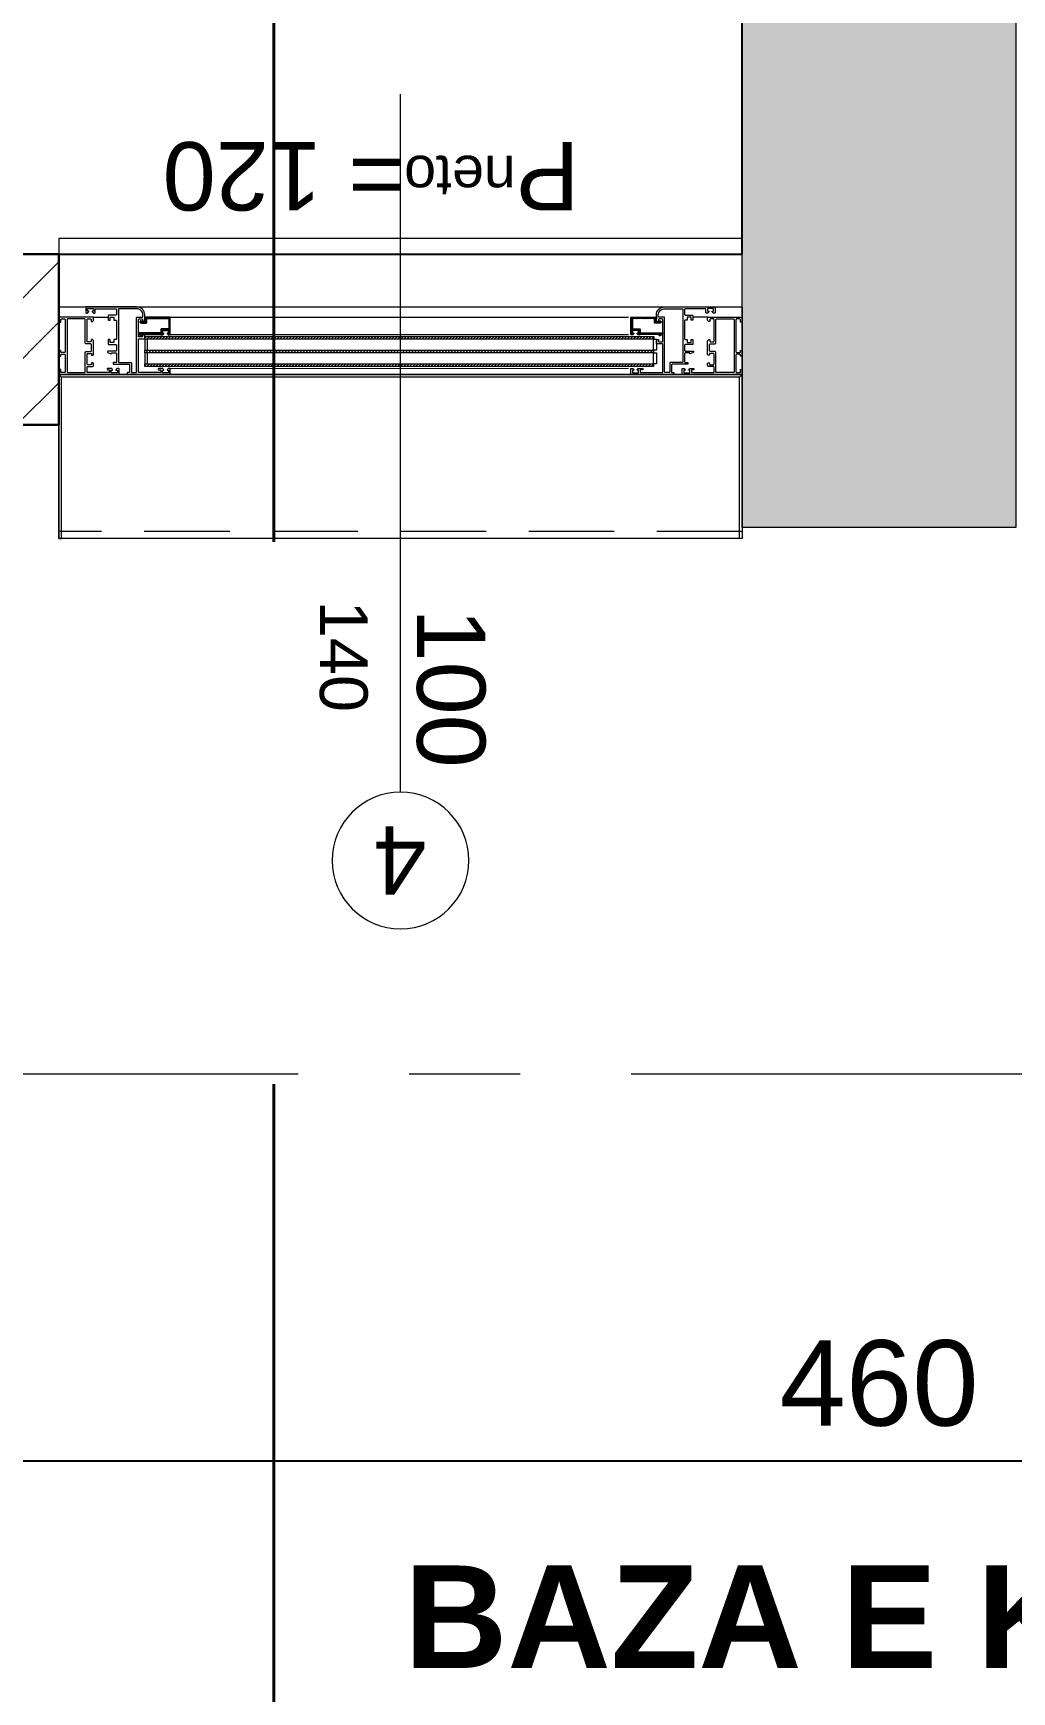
# Model space of a CAD drawing. Header units: centimetres. Extents: x 118247 to 130063, y -55119 to -48278.
# Drawn here: x 120015.6 to 120158.8, y -51362.7 to -51120 of the extents above; entities that cross this region are included whole.
import ezdxf
from ezdxf.enums import TextEntityAlignment as Align

# ---------------------------------------------------------------- set-up
doc = ezdxf.new("R2010")
doc.units = ezdxf.units.CM
doc.header["$LTSCALE"] = 50
doc.header["$MEASUREMENT"] = 0
for name, pattern in [('AXES', [2, 1.25, -0.25, 0.25, -0.25]), ('CACHE', [0.375, 0.25, -0.125]), ('CONTINU', [0]), ('DASHED2', [9.525, 6.35, -3.175])]:
    doc.linetypes.add(name, pattern=pattern)
doc.layers.get('0').update_dxf_attribs({"color": 8})
for name, color, linetype in [('AXES', 10, 'AXES'), ('BETON COUPE', 3, 'CONTINU'), ('BORD', 5, 'Continuous'), ('COTE 50ème', 1, 'Continuous'), ('NIVEAU', 170, 'Continuous')]:
    doc.layers.add(name, color=color, linetype=linetype)
for name, color, linetype, lineweight in [('BETON HACHURE', 253, 'Continuous', 13), ('MACONNERIE COUPE', 7, 'Continuous', 30), ('MACONNERIE HACHURE', 253, 'Continuous', 13), ('WINDOWS', 21, 'Continuous', 5)]:
    doc.layers.add(name, color=color, linetype=linetype, lineweight=lineweight)
doc.layers.add('HORS GEL COTE', color=7, linetype='Continuous', lineweight=13, true_color=0x00661a)
doc.styles.add('GENERATED_STYLE_1', font='arial.ttf')
doc.styles.add('RS_TXT_50', font='arial.ttf', dxfattribs={"height": 12.5})
doc.styles.add('style2', font='arialbd.ttf', dxfattribs={"height": 20})
doc.dimstyles.new('RS_50CM_LINEAIRE', dxfattribs={"dimscale": 5, "dimtxt": 12.5, "dimasz": 1.5, "dimexe": 1, "dimexo": 2.5, "dimgap": 1, "dimtad": 1, "dimdec": 1, "dimrnd": 0.5, "dimdsep": 46, "dimtxsty": 'RS_TXT_50', "dimblk1": 'ARCHTICK', "dimblk2": 'ARCHTICK', "dimsah": 1, "dimcen": 2.5, "dimdle": 1, "dimclrt": 4, "dimadec": 0, "dimazin": 2, "dimtfac": 1, "dimtdec": 1, "dimtix": 1, "dimtmove": 2, "dimatfit": 3, "dimfxl": 1, "dimtolj": 1, "dimtzin": 0, "dimarcsym": 0})

# ---------------------------------------------------------------- blocks, each defined once
blk = doc.blocks.new('_ArchTick')
at = {"color": 0, "linetype": 'ByBlock', "const_width": 0.15}
blk.add_lwpolyline([(-0.5, -0.5), (0.5, 0.5)], dxfattribs=at)
blk = doc.blocks.new('*D1014')
at = {"layer": 'COTE 50ème', "color": 0, "lineweight": -2, "ltscale": 0.5, "transparency": 16777216}
for p, q in [((119909.38, -51297.87), (119909.38, -51334)), ((120369.38, -51309.86), (120369.38, -51334)), ((120374.38, -51329), (119904.38, -51329))]:
    blk.add_line(p, q, dxfattribs=at)
at = {"layer": 'Defpoints', "color": 0, "ltscale": 0.5, "transparency": 16777216}
for p in [(119909.38, -51285.37), (120369.38, -51297.36), (119909.38, -51329)]:
    blk.add_point(p, dxfattribs=at)
at = {"layer": 'COTE 50ème', "color": 0, "lineweight": -2, "ltscale": 0.5, "transparency": 16777216, "xscale": 7.5, "yscale": 7.5, "zscale": 7.5, "rotation": 180}
blk.add_blockref('_ArchTick', (119909.38, -51329), dxfattribs=at)
at = {"layer": 'COTE 50ème', "color": 0, "lineweight": -2, "ltscale": 0.5, "transparency": 16777216, "xscale": 7.5, "yscale": 7.5, "zscale": 7.5}
blk.add_blockref('_ArchTick', (120369.38, -51329), dxfattribs=at)
at = {"layer": 'COTE 50ème', "color": 4, "ltscale": 0.5, "transparency": 16777216, "insert": (120139.38, -51317.62), "char_height": 12.5, "attachment_point": 5, "style": 'RS_TXT_50'}
blk.add_mtext('\\A1;460', dxfattribs=at)

msp = doc.modelspace()

# ---------------------------------------------------------------- hatches: boundary and pattern name
at = {"layer": 'BETON HACHURE', "ltscale": 0.5, "transparency": 33554559}
h = msp.add_hatch(color=256, dxfattribs=at)
h.dxf.hatch_style = 1
h.paths.add_polyline_path([(119909.38, -51297.36), (119874.38, -51297.36), (119874.38, -50822.36), (120404.38, -50822.36), (120404.38, -51297.36), (120369.38, -51297.36), (120369.38, -50862.36), (120159.38, -50862.36), (120159.38, -51192.36), (120119.38, -51192.36), (120119.38, -50862.36), (119909.38, -50862.36)])
h.paths.add_polyline_path([(120274.38, -52037.36), (120299.38, -52037.36), (120299.38, -51532.36), (120274.38, -51532.36)])
h.paths.add_polyline_path([(119979.38, -52037.36), (120004.38, -52037.36), (120004.38, -51532.36), (119979.38, -51532.36)])
at = {"layer": 'MACONNERIE HACHURE'}
h = msp.add_hatch(dxfattribs=at)
h.set_pattern_fill('ANSI31', color=256, scale=50, style=0)
h.paths.add_polyline_path([(119909.38, -51152.36), (120019.38, -51152.36), (120019.38, -51177.36), (119909.38, -51177.36)])
h.paths.add_polyline_path([(120259.38, -51152.36), (120369.38, -51152.36), (120369.38, -51177.36), (120259.38, -51177.36)])
h.paths.add_polyline_path([(120189.38, -51462.36), (120369.38, -51462.36), (120369.38, -51297.36), (120394.38, -51297.36), (120394.38, -51482.36), (120299.38, -51482.36), (120299.38, -51532.36), (120274.38, -51532.36), (120274.38, -51482.36), (120189.38, -51482.36)])
h.paths.add_polyline_path([(120004.38, -51532.36), (120004.38, -51482.36), (120089.38, -51482.36), (120089.38, -51462.36), (119979.38, -51462.36), (119979.38, -51532.36)])
h.paths.add_polyline_path([(119874.38, -51397.36), (119909.38, -51397.36), (119909.38, -51553.36), (119979.38, -51553.36), (119979.38, -51565.36), (119874.38, -51565.36)])
h.paths.add_polyline_path([(120124.38, -52012.36), (120274.38, -52012.36), (120274.38, -52037.36), (120124.38, -52037.36)])
h.paths.add_polyline_path([(120004.38, -52012.36), (120024.38, -52012.36), (120024.38, -52037.36), (120004.38, -52037.36)])
at = {"layer": 'WINDOWS', "transparency": 33554559}
h = msp.add_hatch(dxfattribs=at)
h.set_pattern_fill('ANSI31', color=256, angle=900)
h.set_pattern_definition([(225, (163861.84987, -97868.78942), (0.08838834765, -0.08838834765), [])])
h.paths.add_polyline_path([(120031.96, -51161.82), (120032.02, -51161.82), (120032.02, -51162.17, -0.414214), (120031.96, -51162.23), (120031.59, -51162.23, -0.247394), (120031.54, -51162.2, 1.657435), (120031.41, -51162.45), (120032.15, -51162.45, 0.414214), (120032.24, -51162.36), (120032.24, -51161.89, -0.414214), (120032.33, -51161.8), (120035.38, -51161.8, -0.414214), (120035.47, -51161.89), (120035.47, -51163.24, -0.414214), (120035.41, -51163.3), (120034.41, -51163.3, 0.414214), (120034.31, -51163.39), (120034.31, -51163.84, -0.414214), (120034.26, -51163.89), (120031.12, -51163.89, 0.737396), (120031.07, -51164.06), (120031.42, -51164.31, 0.603122), (120031.57, -51164.23), (120031.57, -51164.16, -0.414214), (120031.63, -51164.1), (120034.31, -51164.1), (120034.31, -51164.14, 0.414214), (120034.37, -51164.19), (120034.57, -51164.19, 0.250765), (120034.62, -51164.17), (120034.75, -51164, 0.599022), (120034.71, -51163.91), (120034.63, -51163.91, -0.414214), (120034.57, -51163.86), (120034.57, -51163.6, -0.414214), (120034.63, -51163.54), (120035.38, -51163.54, -0.414214), (120035.43, -51163.6), (120035.43, -51163.86, -0.414214), (120035.38, -51163.91), (120035.3, -51163.91, 0.599022), (120035.26, -51164), (120035.39, -51164.17, 0.250765), (120035.43, -51164.19), (120035.64, -51164.19, 0.414214), (120035.69, -51164.14), (120035.69, -51161.63, 0.414214), (120035.64, -51161.57), (120032.02, -51161.57), (120031.96, -51161.57)])
h = msp.add_hatch(dxfattribs=at)
h.set_pattern_fill('ANSI31', color=256, angle=900)
h.set_pattern_definition([(225, (163801.84987, -97868.78942), (0.08838834765, -0.08838834765), [])])
h.paths.add_polyline_path([(120106.43, -51161.8, -0.414214), (120106.52, -51161.89), (120106.52, -51162.36, 0.414214), (120106.61, -51162.45), (120107.35, -51162.45, 1.835735), (120107.2, -51162.23), (120106.74, -51162.23), (120106.74, -51161.82), (120106.8, -51161.57), (120103.12, -51161.57, 0.414214), (120103.07, -51161.63), (120103.07, -51164.14, 0.414214), (120103.12, -51164.19), (120103.33, -51164.19, 0.250765), (120103.37, -51164.17), (120103.5, -51164, 0.599022), (120103.46, -51163.91), (120103.33, -51163.91), (120103.33, -51163.54), (120104.19, -51163.54), (120104.19, -51163.91), (120104.05, -51163.91, 0.649779), (120104.01, -51164.01), (120104.14, -51164.17, 0.212283), (120104.19, -51164.19), (120104.39, -51164.19, 0.414214), (120104.45, -51164.14), (120104.45, -51164.1), (120107.19, -51164.1), (120107.19, -51164.23, 0.603122), (120107.34, -51164.31), (120107.69, -51164.06, 0.737396), (120107.64, -51163.89), (120104.45, -51163.89), (120104.45, -51163.39, 0.414214), (120104.35, -51163.3), (120103.29, -51163.3), (120103.29, -51161.89, -0.414214), (120103.38, -51161.8)])
at = {"layer": 'WINDOWS'}
h = msp.add_hatch(dxfattribs=at)
h.set_pattern_fill('ANSI31', color=140, scale=2.5, angle=900)
h.set_pattern_definition([(225, (163916.84987, -97868.98942), (0.2209708691, -0.2209708691), [])])
h.paths.add_polyline_path([(120106.4, -51168.79), (120031.96, -51168.79), (120031.96, -51168.39), (120106.4, -51168.39)])
h.paths.add_polyline_path([(120106.4, -51166.79), (120031.96, -51166.79), (120031.96, -51166.39), (120106.4, -51166.39)])
h.paths.add_polyline_path([(120106.41, -51164.79), (120031.96, -51164.79), (120031.96, -51164.39), (120106.41, -51164.39)])

# ---------------------------------------------------------------- linework, layer by layer
at = {"layer": 'AXES', "lineweight": 5, "ltscale": 1.3}
msp.add_line((123564.38, -51272.36), (118384.38, -51272.36), dxfattribs=at)
at = {"layer": 'BETON COUPE', "lineweight": 13}
msp.add_lwpolyline([(119909.38, -51297.36), (119874.38, -51297.36), (119874.38, -50822.36), (120404.38, -50822.36), (120404.38, -51297.36), (120369.38, -51297.36), (120369.38, -50862.36), (120159.38, -50862.36), (120159.38, -51192.36), (120119.38, -51192.36), (120119.38, -50862.36), (119909.38, -50862.36)], close=True, dxfattribs=at)
at = {"layer": 'BORD'}
msp.add_lwpolyline([(119909.38, -51152.36), (120119.38, -51152.36), (120119.38, -50862.36), (119909.38, -50862.36)], close=True, dxfattribs=at)
at = {"layer": 'HORS GEL COTE', "linetype": 'DASHED2', "lineweight": 40, "ltscale": 0.5}
msp.add_line((120050.86, -49130.71), (120050.86, -54862.41), dxfattribs=at)
at = {"layer": 'MACONNERIE COUPE'}
msp.add_lwpolyline([(119909.38, -51152.36), (120019.38, -51152.36), (120019.38, -51177.36), (119909.38, -51177.36)], close=True, dxfattribs=at)
at = {"layer": 'WINDOWS', "color": 165}
msp.add_line((120069.38, -51231.09), (120069.38, -51128.97), dxfattribs=at)
at = {"layer": 'WINDOWS'}
for p, q in [((120030.86, -51160.09), (120107.58, -51160.08)), ((120024.35, -51161.57), (120026.6, -51161.57)), ((120035.64, -51161.57), (120102.72, -51161.57)), ((120114.39, -51161.57), (120112.13, -51161.57)), ((120102.72, -51164.19), (120035.64, -51164.19)), ((120028.13, -51169.97), (120029.46, -51169.97)), ((120035.64, -51169.08), (120102.73, -51169.07)), ((120035.66, -51169.97), (120102.73, -51169.97)), ((120110.65, -51169.97), (120109.27, -51169.97))]:
    msp.add_line(p, q, dxfattribs=at)
at = {"layer": 'WINDOWS', "color": 165, "linetype": 'CACHE'}
msp.add_line((120119.38, -51192.97), (120019.38, -51192.97), dxfattribs=at)
at = {"layer": 'WINDOWS', "color": 165}
for points in [[(120019.38, -51160.08), (120119.38, -51160.08), (120119.38, -51150.08), (120019.38, -51150.08)], [(120019.38, -51169.97), (120119.38, -51169.97), (120119.38, -51193.97), (120019.38, -51193.97)], [(120118.98, -51170.37), (120019.78, -51170.37), (120019.38, -51169.97), (120119.38, -51169.97)], [(120019.38, -51169.97), (120019.38, -51193.97), (120019.78, -51193.97), (120019.78, -51170.37)], [(120119.38, -51169.97), (120119.38, -51193.97), (120118.98, -51193.97), (120118.98, -51170.37)]]:
    msp.add_lwpolyline(points, close=True, dxfattribs=at)
at = {"layer": 'WINDOWS'}
for points in [[(120119.38, -51169.97), (120019.38, -51169.97), (120019.38, -51160.08), (120119.38, -51160.08)], [(120020.65, -51161.85), (120020.59, -51161.91), (120020.59, -51169.64), (120020.65, -51169.69), (120023.19, -51169.69), (120023.24, -51169.64), (120023.24, -51166.71), (120023.34, -51166.61), (120024.08, -51166.61), (120024.18, -51166.52), (120024.18, -51165.59), (120024.08, -51165.49), (120023.34, -51165.49), (120023.24, -51165.4), (120023.24, -51161.91), (120023.19, -51161.85)], [(120118.11, -51161.85), (120118.17, -51161.91), (120118.17, -51169.64), (120118.11, -51169.69), (120115.57, -51169.69), (120115.52, -51169.64), (120115.52, -51166.71), (120115.42, -51166.61), (120114.68, -51166.61), (120114.58, -51166.52), (120114.58, -51165.59), (120114.68, -51165.49), (120115.42, -51165.49), (120115.52, -51165.4), (120115.52, -51161.91), (120115.57, -51161.85)]]:
    msp.add_lwpolyline(points, close=True, dxfattribs=at)
for points in [[(120023.39, -51160.08, 0.414214), (120023.34, -51160.14), (120023.34, -51160.92, 0.414214), (120023.39, -51160.98), (120023.6, -51160.98, 0.250765), (120023.65, -51160.95), (120023.78, -51160.78, 0.599022), (120023.73, -51160.7), (120023.64, -51160.7, -0.414214), (120023.58, -51160.64), (120023.58, -51160.38, -0.414214), (120023.64, -51160.32), (120024.42, -51160.32, -0.414214), (120024.48, -51160.38), (120024.48, -51160.64, -0.414214), (120024.42, -51160.7), (120024.33, -51160.7, 0.599022), (120024.28, -51160.78), (120024.41, -51160.95, 0.250765), (120024.46, -51160.98), (120024.66, -51160.98, 0.414214), (120024.72, -51160.92), (120024.72, -51160.42, -0.414214), (120024.77, -51160.36), (120027.72, -51160.36, -0.414214), (120027.82, -51160.45), (120027.82, -51161.2, -0.414214), (120027.72, -51161.29), (120026.7, -51161.29, 0.414214), (120026.6, -51161.39), (120026.6, -51161.95, 0.414214), (120026.7, -51162.04), (120026.83, -51162.04, 0.414214), (120026.88, -51161.98), (120026.88, -51161.63, -0.414214), (120026.94, -51161.57), (120027.39, -51161.57, -0.414214), (120027.44, -51161.63), (120027.44, -51161.98, 0.414214), (120027.5, -51162.04), (120027.76, -51162.04, -0.414214), (120027.82, -51162.1), (120027.82, -51164.78, -0.414214), (120027.76, -51164.84), (120027.5, -51164.84, 0.414214), (120027.44, -51164.9), (120027.44, -51165.25, -0.414214), (120027.39, -51165.31), (120026.94, -51165.31, -0.414214), (120026.88, -51165.25), (120026.88, -51164.9, 0.414214), (120026.83, -51164.84), (120026.7, -51164.84, 0.414214), (120026.6, -51164.93), (120026.6, -51165.49, 0.414214), (120026.7, -51165.59), (120027.72, -51165.59, -0.414214), (120027.82, -51165.68), (120027.82, -51166.46, -0.414214), (120027.72, -51166.56), (120026.6, -51166.56, 0.809546), (120026.57, -51166.74), (120026.99, -51166.93, 0.543142), (120027.07, -51166.88, -0.414214), (120027.13, -51166.82), (120027.72, -51166.82, -0.414214), (120027.82, -51166.91), (120027.82, -51168.14, -0.414214), (120027.76, -51168.2), (120027.41, -51168.2, 0.414214), (120027.35, -51168.26), (120027.35, -51168.42, 0.414214), (120027.41, -51168.48), (120029.63, -51168.48, -0.414214), (120029.72, -51168.57), (120029.72, -51169.64, -0.414214), (120029.67, -51169.69), (120029.46, -51169.69, 0.414214), (120029.4, -51169.75), (120029.4, -51169.92, 0.414214), (120029.46, -51169.97), (120035.64, -51169.97, 0.414214), (120035.69, -51169.92), (120035.69, -51169.13, 0.414214), (120035.64, -51169.08), (120035.43, -51169.08, 0.250765), (120035.39, -51169.1), (120035.26, -51169.27, 0.599022), (120035.3, -51169.36), (120035.4, -51169.36, -0.414214), (120035.45, -51169.41), (120035.45, -51169.68, -0.414214), (120035.4, -51169.73), (120034.61, -51169.73, -0.414214), (120034.56, -51169.68), (120034.56, -51169.41, -0.414214), (120034.61, -51169.36), (120034.71, -51169.36, 0.599022), (120034.75, -51169.27), (120034.62, -51169.1, 0.250765), (120034.57, -51169.08), (120034, -51169.08, 0.414214), (120033.94, -51169.13), (120033.94, -51169.23, 0.414214), (120034, -51169.28), (120034.26, -51169.28, -0.414214), (120034.31, -51169.34), (120034.31, -51169.64, -0.414214), (120034.26, -51169.69), (120031.08, -51169.69, -0.414214), (120031.03, -51169.64), (120031.03, -51164.81, -0.414214), (120031.08, -51164.75), (120031.91, -51164.75, 0.414214), (120031.96, -51164.7), (120031.96, -51164.31, 0.198912), (120031.94, -51164.27), (120031.79, -51164.12, 0.198912), (120031.75, -51164.1), (120031.68, -51164.1, 0.414214), (120031.63, -51164.16), (120031.63, -51164.38, -0.414214), (120031.53, -51164.47), (120031.12, -51164.47, -0.414214), (120031.03, -51164.38), (120031.03, -51161.95, -0.414214), (120031.12, -51161.85), (120031.53, -51161.85, -0.414214), (120031.63, -51161.95), (120031.63, -51162.17, 0.414214), (120031.68, -51162.23), (120031.75, -51162.23, 0.198912), (120031.79, -51162.21), (120031.94, -51162.06, 0.198912), (120031.96, -51162.02), (120031.96, -51161.29, 0.414214), (120030.75, -51160.08)], [(120031.59, -51161.57, 0.414214), (120031.68, -51161.48), (120031.68, -51161.26), (120031.68, -51161.26, 0.414214), (120030.75, -51160.36), (120028.15, -51160.36, 0.414214), (120028.1, -51160.42), (120028.1, -51168.14, 0.414214), (120028.15, -51168.2), (120029.91, -51168.2, -0.414214), (120030, -51168.29), (120030, -51169.6, 0.414214), (120030.09, -51169.69), (120030.65, -51169.69, 0.414214), (120030.75, -51169.6), (120030.75, -51161.67, -0.414214), (120030.84, -51161.57)], [(120115.37, -51160.08, -0.414214), (120115.42, -51160.14), (120115.42, -51160.92, -0.414214), (120115.37, -51160.98), (120115.16, -51160.98, -0.250765), (120115.11, -51160.95), (120114.98, -51160.78, -0.599022), (120115.03, -51160.7), (120115.12, -51160.7, 0.414214), (120115.18, -51160.64), (120115.18, -51160.38, 0.414214), (120115.12, -51160.32), (120114.34, -51160.32, 0.414214), (120114.28, -51160.38), (120114.28, -51160.64, 0.414214), (120114.34, -51160.7), (120114.43, -51160.7, -0.599022), (120114.48, -51160.78), (120114.35, -51160.95, -0.250765), (120114.3, -51160.98), (120114.1, -51160.98, -0.414214), (120114.04, -51160.92), (120114.04, -51160.42, 0.414214), (120113.99, -51160.36), (120111.04, -51160.36, 0.414214), (120110.94, -51160.45), (120110.94, -51161.2, 0.414214), (120111.04, -51161.29), (120112.06, -51161.29, -0.414214), (120112.16, -51161.39), (120112.16, -51161.95, -0.414214), (120112.06, -51162.04), (120111.93, -51162.04, -0.414214), (120111.88, -51161.98), (120111.88, -51161.63, 0.414214), (120111.82, -51161.57), (120111.37, -51161.57, 0.414214), (120111.32, -51161.63), (120111.32, -51161.98, -0.414214), (120111.26, -51162.04), (120111, -51162.04, 0.414214), (120110.94, -51162.1), (120110.94, -51164.78, 0.414214), (120111, -51164.84), (120111.26, -51164.84, -0.414214), (120111.32, -51164.9), (120111.32, -51165.25, 0.414214), (120111.37, -51165.31), (120111.82, -51165.31, 0.414214), (120111.88, -51165.25), (120111.88, -51164.9, -0.414214), (120111.93, -51164.84), (120112.06, -51164.84, -0.414214), (120112.16, -51164.93), (120112.16, -51165.49, -0.414214), (120112.06, -51165.59), (120111.04, -51165.59, 0.414214), (120110.94, -51165.68), (120110.94, -51166.46, 0.414214), (120111.04, -51166.56), (120112.16, -51166.56, -0.809546), (120112.19, -51166.74), (120111.77, -51166.93, -0.543142), (120111.69, -51166.88, 0.414214), (120111.63, -51166.82), (120111.04, -51166.82, 0.414214), (120110.94, -51166.91), (120110.94, -51168.14, 0.414214), (120111, -51168.2), (120111.35, -51168.2, -0.414214), (120111.41, -51168.26), (120111.41, -51168.42, -0.414214), (120111.35, -51168.48), (120109.13, -51168.48, 0.414214), (120109.04, -51168.57), (120109.04, -51169.64, 0.414214), (120109.09, -51169.69), (120109.3, -51169.69, -0.414214), (120109.36, -51169.75), (120109.36, -51169.92, -0.414214), (120109.3, -51169.97), (120103.12, -51169.97, -0.414214), (120103.07, -51169.92), (120103.07, -51169.13, -0.414214), (120103.12, -51169.08), (120103.33, -51169.08, -0.250765), (120103.37, -51169.1), (120103.5, -51169.27, -0.599022), (120103.46, -51169.36), (120103.36, -51169.36, 0.414214), (120103.31, -51169.41), (120103.31, -51169.68, 0.414214), (120103.36, -51169.73), (120104.15, -51169.73, 0.414214), (120104.2, -51169.68), (120104.2, -51169.41, 0.414214), (120104.15, -51169.36), (120104.05, -51169.36, -0.599022), (120104.01, -51169.27), (120104.14, -51169.1, -0.250765), (120104.19, -51169.08), (120104.76, -51169.08, -0.414214), (120104.82, -51169.13), (120104.82, -51169.23, -0.414214), (120104.76, -51169.28), (120104.5, -51169.28, 0.414214), (120104.45, -51169.34), (120104.45, -51169.64, 0.414214), (120104.5, -51169.69), (120107.68, -51169.69, 0.414214), (120107.73, -51169.64), (120107.73, -51165.55, 0.414214), (120107.68, -51165.49), (120106.85, -51165.49, -0.414214), (120106.8, -51165.44), (120106.8, -51165.05, -0.198912), (120106.82, -51165.01), (120106.97, -51164.86, -0.198912), (120107.01, -51164.84), (120107.08, -51164.84, -0.414214), (120107.13, -51164.9), (120107.13, -51165.12, 0.414214), (120107.23, -51165.21), (120107.64, -51165.21, 0.414214), (120107.73, -51165.12), (120107.73, -51161.95, 0.414214), (120107.64, -51161.85), (120107.23, -51161.85, 0.414214), (120107.13, -51161.95), (120107.13, -51162.17, -0.414214), (120107.08, -51162.23), (120107.01, -51162.23, -0.198912), (120106.97, -51162.21), (120106.82, -51162.06, -0.198912), (120106.8, -51162.02), (120106.8, -51161.29, -0.414214), (120108.01, -51160.08)], [(120107.17, -51161.57, -0.414214), (120107.08, -51161.48), (120107.08, -51161.26), (120107.08, -51161.26, -0.414214), (120108.01, -51160.36), (120110.61, -51160.36, -0.414214), (120110.66, -51160.42), (120110.66, -51168.14, -0.414214), (120110.61, -51168.2), (120108.85, -51168.2, 0.414214), (120108.76, -51168.29), (120108.76, -51169.6, -0.414214), (120108.67, -51169.69), (120108.11, -51169.69, -0.414214), (120108.01, -51169.6), (120108.01, -51161.67, 0.414214), (120107.92, -51161.57)], [(120024.38, -51167.16), (120024.44, -51167.1, 0.198912), (120024.46, -51167.06), (120024.46, -51165.05, 0.198912), (120024.44, -51165.01), (120024.29, -51164.86, 0.198912), (120024.25, -51164.84), (120024.18, -51164.84, 0.414214), (120024.12, -51164.9), (120024.12, -51165.08, -0.340481), (120024.03, -51165.21), (120023.62, -51165.21, -0.414214), (120023.52, -51165.12), (120023.52, -51161.95, -0.414214), (120023.62, -51161.85), (120024.03, -51161.85, -0.414214), (120024.12, -51161.95), (120024.12, -51162.17, 0.414214), (120024.18, -51162.23), (120024.25, -51162.23, 0.198912), (120024.29, -51162.21), (120024.44, -51162.06, 0.198912), (120024.46, -51162.02), (120024.46, -51161.63, 0.414214), (120024.4, -51161.57), (120019.44, -51161.57, 0.414214), (120019.38, -51161.63), (120019.38, -51162.21, 0.322823), (120019.42, -51162.26), (120019.59, -51162.32, 0.511918), (120019.66, -51162.26), (120019.66, -51161.95, -0.414214), (120019.75, -51161.85), (120020.22, -51161.85, -0.414214), (120020.31, -51161.95), (120020.31, -51166.65, -0.414214), (120020.22, -51166.74), (120019.75, -51166.74, -0.414214), (120019.66, -51166.65), (120019.66, -51166.52, 0.511918), (120019.59, -51166.47), (120019.42, -51166.52, 0.322823), (120019.38, -51166.58), (120019.38, -51167.19, 0.322823), (120019.42, -51167.25), (120019.59, -51167.3, 0.511918), (120019.66, -51167.25), (120019.66, -51167.12, -0.414214), (120019.75, -51167.02), (120020.22, -51167.02, -0.414214), (120020.31, -51167.12), (120020.31, -51169.6, -0.414214), (120020.22, -51169.69), (120019.75, -51169.69, -0.414214), (120019.66, -51169.6), (120019.66, -51169.28, 0.511918), (120019.59, -51169.23), (120019.42, -51169.29, 0.322823), (120019.38, -51169.34), (120019.38, -51169.92, 0.414214), (120019.44, -51169.97), (120028.13, -51169.97, 0.414214), (120028.19, -51169.92), (120028.19, -51169.13, 0.414214), (120028.13, -51169.08), (120027.89, -51169.08, 0.250765), (120027.85, -51169.1), (120027.73, -51169.27, 0.599022), (120027.78, -51169.36), (120027.89, -51169.36, -0.414214), (120027.95, -51169.41), (120027.95, -51169.68, -0.414214), (120027.89, -51169.73), (120027.11, -51169.73, -0.414214), (120027.05, -51169.68), (120027.05, -51169.41, -0.414214), (120027.11, -51169.36), (120027.18, -51169.36, 0.599022), (120027.23, -51169.27), (120027.12, -51169.1, 0.250765), (120027.07, -51169.08), (120026.54, -51169.08, 1), (120026.54, -51169.28), (120026.75, -51169.28, -0.414214), (120026.81, -51169.34), (120026.81, -51169.64, -0.414214), (120026.75, -51169.69), (120023.58, -51169.69, -0.414214), (120023.52, -51169.64), (120023.52, -51168.91, -0.414214), (120023.62, -51168.82), (120024.27, -51168.82, 0.414214), (120024.46, -51168.63), (120024.46, -51168.37, 0.198912), (120024.44, -51168.33), (120024.38, -51168.27, 0.198912), (120024.34, -51168.26), (120024.23, -51168.26, 0.414214), (120024.18, -51168.31), (120024.18, -51168.48, -0.414214), (120024.12, -51168.54), (120023.62, -51168.54, -0.414214), (120023.52, -51168.44), (120023.52, -51166.99, -0.414214), (120023.62, -51166.89), (120024.12, -51166.89, -0.414214), (120024.18, -51166.95), (120024.18, -51167.12, 0.414214), (120024.23, -51167.17), (120024.34, -51167.17, 0.198912)], [(120032.02, -51161.82), (120032.02, -51162.17, -0.414214), (120031.96, -51162.23), (120031.59, -51162.23, -0.247394), (120031.54, -51162.2, 1.657435), (120031.41, -51162.45), (120032.15, -51162.45, 0.414214), (120032.24, -51162.36), (120032.24, -51161.89, -0.414214), (120032.33, -51161.8), (120035.38, -51161.8, -0.414214), (120035.47, -51161.89), (120035.47, -51163.24, -0.414214), (120035.41, -51163.3), (120034.41, -51163.3, 0.414214), (120034.31, -51163.39), (120034.31, -51163.84, -0.414214), (120034.26, -51163.89), (120031.12, -51163.89, 0.737396), (120031.07, -51164.06), (120031.42, -51164.31, 0.603122), (120031.57, -51164.23), (120031.57, -51164.16, -0.414214), (120031.63, -51164.1), (120034.31, -51164.1), (120034.31, -51164.14, 0.414214), (120034.37, -51164.19), (120034.57, -51164.19, 0.250765), (120034.62, -51164.17), (120034.75, -51164, 0.599022), (120034.71, -51163.91), (120034.63, -51163.91, -0.414214), (120034.57, -51163.86), (120034.57, -51163.6, -0.414214), (120034.63, -51163.54), (120035.38, -51163.54, -0.414214), (120035.43, -51163.6), (120035.43, -51163.86, -0.414214), (120035.38, -51163.91), (120035.3, -51163.91, 0.599022), (120035.26, -51164), (120035.39, -51164.17, 0.250765), (120035.43, -51164.19), (120035.64, -51164.19, 0.414214), (120035.69, -51164.14), (120035.69, -51161.63, 0.414214), (120035.64, -51161.57), (120032.02, -51161.57), (120031.96, -51161.57), (120031.96, -51161.82)], [(120106.74, -51161.82), (120106.74, -51162.17, 0.414214), (120106.8, -51162.23), (120107.17, -51162.23, 0.247394), (120107.22, -51162.2, -1.657435), (120107.35, -51162.45), (120106.61, -51162.45, -0.414214), (120106.52, -51162.36), (120106.52, -51161.89, 0.414214), (120106.43, -51161.8), (120103.38, -51161.8, 0.414214), (120103.29, -51161.89), (120103.29, -51163.24, 0.414214), (120103.35, -51163.3), (120104.35, -51163.3, -0.414214), (120104.45, -51163.39), (120104.45, -51163.84, 0.414214), (120104.5, -51163.89), (120107.64, -51163.89, -0.737396), (120107.69, -51164.06), (120107.34, -51164.31, -0.603122), (120107.19, -51164.23), (120107.19, -51164.16, 0.414214), (120107.13, -51164.1), (120104.45, -51164.1), (120104.45, -51164.14, -0.414214), (120104.39, -51164.19), (120104.19, -51164.19, -0.250765), (120104.14, -51164.17), (120104.01, -51164, -0.599022), (120104.05, -51163.91), (120104.13, -51163.91, 0.414214), (120104.19, -51163.86), (120104.19, -51163.6, 0.414214), (120104.13, -51163.54), (120103.38, -51163.54, 0.414214), (120103.33, -51163.6), (120103.33, -51163.86, 0.414214), (120103.38, -51163.91), (120103.46, -51163.91, -0.599022), (120103.5, -51164), (120103.37, -51164.17, -0.250765), (120103.33, -51164.19), (120103.12, -51164.19, -0.414214), (120103.07, -51164.14), (120103.07, -51161.63, -0.414214), (120103.12, -51161.57), (120106.74, -51161.57), (120106.8, -51161.57), (120106.8, -51161.82)], [(120114.38, -51167.16), (120114.32, -51167.1, -0.198912), (120114.3, -51167.06), (120114.3, -51165.05, -0.198912), (120114.32, -51165.01), (120114.47, -51164.86, -0.198912), (120114.51, -51164.84), (120114.58, -51164.84, -0.414214), (120114.64, -51164.9), (120114.64, -51165.08, 0.340481), (120114.73, -51165.21), (120115.14, -51165.21, 0.414214), (120115.24, -51165.12), (120115.24, -51161.95, 0.414214), (120115.14, -51161.85), (120114.73, -51161.85, 0.414214), (120114.64, -51161.95), (120114.64, -51162.17, -0.414214), (120114.58, -51162.23), (120114.51, -51162.23, -0.198912), (120114.47, -51162.21), (120114.32, -51162.06, -0.198912), (120114.3, -51162.02), (120114.3, -51161.63, -0.414214), (120114.36, -51161.57), (120119.32, -51161.57, -0.414214), (120119.38, -51161.63), (120119.38, -51162.21, -0.322823), (120119.34, -51162.26), (120119.17, -51162.32, -0.511918), (120119.1, -51162.26), (120119.1, -51161.95, 0.414214), (120119.01, -51161.85), (120118.54, -51161.85, 0.414214), (120118.45, -51161.95), (120118.45, -51166.65, 0.414214), (120118.54, -51166.74), (120119.01, -51166.74, 0.414214), (120119.1, -51166.65), (120119.1, -51166.52, -0.511918), (120119.17, -51166.47), (120119.34, -51166.52, -0.322823), (120119.38, -51166.58), (120119.38, -51167.19, -0.322823), (120119.34, -51167.25), (120119.17, -51167.3, -0.511918), (120119.1, -51167.25), (120119.1, -51167.12, 0.414214), (120119.01, -51167.02), (120118.54, -51167.02, 0.414214), (120118.45, -51167.12), (120118.45, -51169.6, 0.414214), (120118.54, -51169.69), (120119.01, -51169.69, 0.414214), (120119.1, -51169.6), (120119.1, -51169.28, -0.511918), (120119.17, -51169.23), (120119.34, -51169.29, -0.322823), (120119.38, -51169.34), (120119.38, -51169.92, -0.414214), (120119.32, -51169.97), (120110.63, -51169.97, -0.414214), (120110.57, -51169.92), (120110.57, -51169.13, -0.414214), (120110.63, -51169.08), (120110.87, -51169.08, -0.250765), (120110.91, -51169.1), (120111.03, -51169.27, -0.599022), (120110.98, -51169.36), (120110.87, -51169.36, 0.414214), (120110.81, -51169.41), (120110.81, -51169.68, 0.414214), (120110.87, -51169.73), (120111.65, -51169.73, 0.414214), (120111.71, -51169.68), (120111.71, -51169.41, 0.414214), (120111.65, -51169.36), (120111.58, -51169.36, -0.599022), (120111.53, -51169.27), (120111.64, -51169.1, -0.250765), (120111.69, -51169.08), (120112.22, -51169.08, -1), (120112.22, -51169.28), (120112.01, -51169.28, 0.414214), (120111.95, -51169.34), (120111.95, -51169.64, 0.414214), (120112.01, -51169.69), (120115.18, -51169.69, 0.414214), (120115.24, -51169.64), (120115.24, -51168.91, 0.414214), (120115.14, -51168.82), (120114.49, -51168.82, -0.414214), (120114.3, -51168.63), (120114.3, -51168.37, -0.198912), (120114.32, -51168.33), (120114.38, -51168.27, -0.198912), (120114.42, -51168.26), (120114.53, -51168.26, -0.414214), (120114.58, -51168.31), (120114.58, -51168.48, 0.414214), (120114.64, -51168.54), (120115.14, -51168.54, 0.414214), (120115.24, -51168.44), (120115.24, -51166.99, 0.414214), (120115.14, -51166.89), (120114.64, -51166.89, 0.414214), (120114.58, -51166.95), (120114.58, -51167.12, -0.414214), (120114.53, -51167.17), (120114.42, -51167.17, -0.198912)]]:
    msp.add_lwpolyline(points, format="xyb", close=True, dxfattribs=at)
at = {"layer": 'WINDOWS', "color": 140}
for points in [[(120106.41, -51164.79), (120031.96, -51164.79), (120031.96, -51164.39), (120106.41, -51164.39)], [(120031.96, -51164.79), (120031.96, -51166.39), (120032.36, -51166.39), (120032.36, -51164.79)], [(120106.8, -51164.79), (120106.8, -51166.39), (120106.4, -51166.39), (120106.4, -51164.79)], [(120106.4, -51166.79), (120031.96, -51166.79), (120031.96, -51166.39), (120106.4, -51166.39)], [(120031.96, -51166.79), (120031.96, -51168.39), (120032.36, -51168.39), (120032.36, -51166.79)], [(120106.4, -51168.79), (120031.96, -51168.79), (120031.96, -51168.39), (120106.4, -51168.39)], [(120106.8, -51166.79), (120106.8, -51168.39), (120106.4, -51168.39), (120106.4, -51166.79)]]:
    msp.add_lwpolyline(points, close=True, dxfattribs=at)
at = {"layer": 'WINDOWS', "color": 165}
msp.add_lwpolyline([(120059.38, -51241.09, 1), (120079.38, -51241.09, 1)], format="xyb", close=True, dxfattribs=at)

# ---------------------------------------------------------------- texts
at = {"layer": 'NIVEAU', "style": 'style2'}
msp.add_text('BAZA E KULMIT', height=15, dxfattribs=at).set_placement((120151.36, -51351.85), align=Align.MIDDLE)
at = {"layer": 'WINDOWS', "color": 165, "attachment_point": 7, "style": 'GENERATED_STYLE_1'}
for s, insert, char_height, rotation in [('\\A1;\\pt0;P{\\H0.6x;neto}= 120', (120095.54, -51135.83), 10, 180), ('\\A1;140', (120057.47, -51203.06), 7, 270), ('\\A1;\\pt0;100', (120071.65, -51204.21), 10, 270), ('\\A1;\\pt0;4', (120073.19, -51236.09), 10, 180)]:
    msp.add_mtext(s, dxfattribs=dict(at, insert=insert, char_height=char_height, rotation=rotation))

# ---------------------------------------------------------------- dimensions: what is measured, and where the dimension line sits
at = {"layer": 'COTE 50ème', "ltscale": 0.5}
dim = msp.add_linear_dim(base=(119909.38, -51329), p1=(120369.38, -51297.36), p2=(119909.38, -51285.37), dimstyle='RS_50CM_LINEAIRE', dxfattribs=at)
dim.commit()
dim.dimension.update_dxf_attribs({"geometry": '*D1014', "text_midpoint": (120139.38, -51317.62)})

doc.saveas('drawing.dxf')
